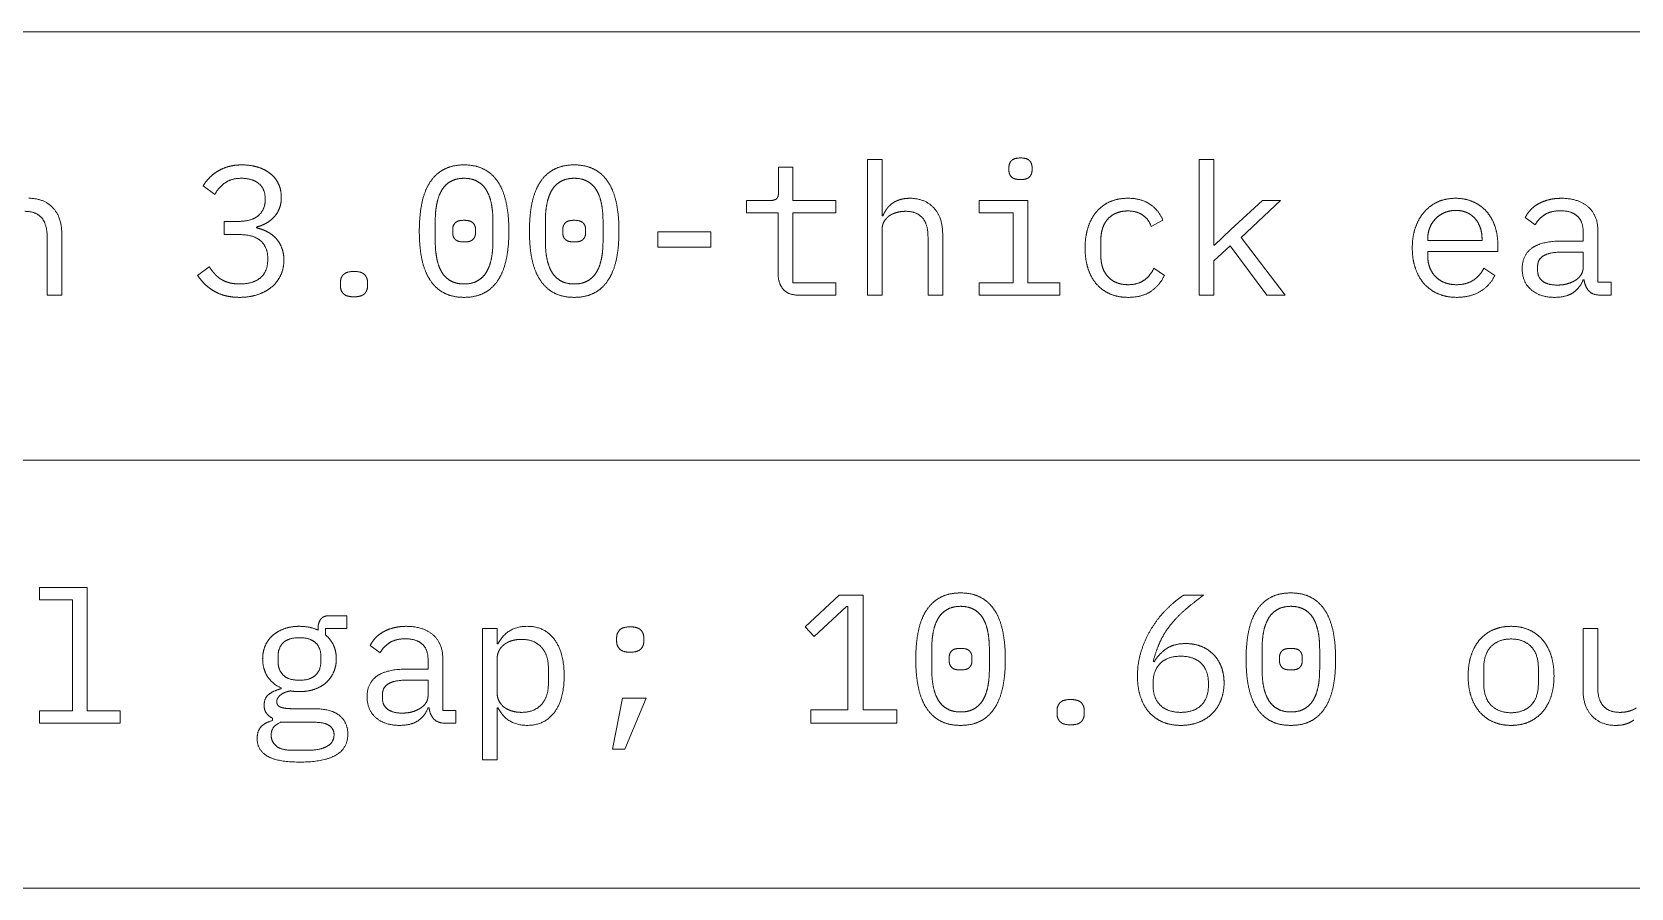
# Model space of a CAD drawing. Header units: millimetres. Extents: x 25 to 584, y 11 to 410.
# Drawn here: x 510.66 to 536.8, y 58.35 to 72.35 of the extents above; entities that cross this region are included whole.
import ezdxf

# ---------------------------------------------------------------- set-up
doc = ezdxf.new("R2010")
doc.units = ezdxf.units.MM
doc.layers.add('dims', color=7, linetype='Continuous', lineweight=5)

msp = doc.modelspace()

# ---------------------------------------------------------------- linework, layer by layer
at = {"layer": 'dims'}
for p, q in [((432.22, 72.35), (566.75, 72.35)), ((522.87, 70.14), (522.87, 69.735)), ((523.101, 70.14), (522.87, 70.14)), ((523.101, 69.594), (523.101, 70.14)), ((524.322, 70.266), (524.322, 68.046)), ((524.562, 70.266), (524.322, 70.266)), ((524.562, 69.342), (524.562, 70.266)), ((526.635, 70.137), (526.635, 70.089)), ((527.013, 70.089), (527.013, 70.137)), ((529.743, 70.266), (529.743, 68.046)), ((529.983, 70.266), (529.743, 70.266)), ((529.983, 68.865), (529.983, 70.266)), ((513.462, 69.834), (513.651, 69.69)), ((514.476, 69.621), (514.476, 69.6)), ((522.345, 69.594), (522.345, 69.39)), ((522.729, 69.594), (522.345, 69.594)), ((523.806, 69.594), (523.101, 69.594)), ((523.806, 69.39), (523.806, 69.594)), ((526.146, 69.594), (526.146, 69.39)), ((526.944, 69.594), (526.146, 69.594)), ((526.944, 68.25), (526.944, 69.594)), ((530.781, 69.594), (530.265, 69.12)), ((530.433, 68.988), (531.075, 69.594)), ((531.075, 69.594), (530.781, 69.594)), ((522.345, 69.39), (522.861, 69.39)), ((522.861, 69.39), (522.861, 68.4)), ((523.101, 69.39), (523.806, 69.39)), ((523.101, 68.25), (523.101, 69.39)), ((524.574, 69.342), (524.562, 69.342)), ((526.146, 69.39), (526.704, 69.39)), ((526.704, 69.39), (526.704, 68.25)), ((535.077, 69.318), (535.239, 69.198)), ((511.152, 68.046), (511.152, 69.039)), ((514.038, 69.252), (513.807, 69.252)), ((513.807, 69.252), (513.807, 69.036)), ((513.807, 69.036), (514.056, 69.036)), ((514.332, 69.147), (514.332, 69.159)), ((517.257, 68.922), (517.257, 69.264)), ((517.542, 69.126), (517.542, 69.06)), ((517.914, 69.06), (517.914, 69.126)), ((518.199, 69.264), (518.199, 68.922)), ((519.057, 68.922), (519.057, 69.264)), ((519.342, 69.126), (519.342, 69.06)), ((519.714, 69.06), (519.714, 69.126)), ((519.999, 69.264), (519.999, 68.922)), ((520.893, 69.084), (520.893, 68.832)), ((521.763, 69.084), (520.893, 69.084)), ((521.763, 68.832), (521.763, 69.084)), ((524.562, 68.046), (524.562, 69.12)), ((525.552, 68.046), (525.552, 69.039)), ((528.96, 69.171), (529.152, 69.273)), ((530.265, 69.12), (529.995, 68.865)), ((536.022, 69.084), (536.022, 68.931)), ((536.262, 68.256), (536.262, 69.108)), ((510.912, 68.997), (510.912, 68.046)), ((520.893, 68.832), (521.763, 68.832)), ((525.312, 68.997), (525.312, 68.046)), ((528.138, 68.688), (528.138, 68.952)), ((529.995, 68.865), (529.983, 68.865)), ((529.983, 68.607), (530.25, 68.85)), ((530.25, 68.85), (530.853, 68.046)), ((531.15, 68.046), (530.433, 68.988)), ((533.481, 68.94), (533.481, 68.961)), ((534.369, 68.94), (533.481, 68.94)), ((533.481, 68.76), (534.627, 68.76)), ((533.481, 68.688), (533.481, 68.76)), ((534.369, 68.973), (534.369, 68.94)), ((534.627, 68.76), (534.627, 68.874)), ((536.022, 68.931), (535.692, 68.931)), ((513.561, 68.511), (513.372, 68.367)), ((514.518, 68.646), (514.518, 68.622)), ((529.983, 68.046), (529.983, 68.607)), ((535.278, 68.454), (535.278, 68.517)), ((535.692, 68.751), (536.022, 68.751)), ((536.022, 68.751), (536.022, 68.496)), ((515.706, 68.253), (515.706, 68.199)), ((516.15, 68.199), (516.15, 68.253)), ((523.806, 68.25), (523.101, 68.25)), ((523.806, 68.046), (523.806, 68.25)), ((526.146, 68.25), (526.146, 68.046)), ((526.704, 68.25), (526.146, 68.25)), ((527.466, 68.25), (526.944, 68.25)), ((527.466, 68.046), (527.466, 68.25)), ((529.176, 68.37), (529.005, 68.487)), ((534.576, 68.367), (534.399, 68.487)), ((536.022, 68.298), (536.037, 68.298)), ((536.478, 68.256), (536.262, 68.256)), ((536.478, 68.046), (536.478, 68.256)), ((510.912, 68.046), (511.152, 68.046)), ((523.203, 68.046), (523.806, 68.046)), ((524.322, 68.046), (524.562, 68.046)), ((525.312, 68.046), (525.552, 68.046)), ((526.146, 68.046), (527.466, 68.046)), ((529.743, 68.046), (529.983, 68.046)), ((530.853, 68.046), (531.15, 68.046)), ((536.313, 68.046), (536.478, 68.046)), ((432.22, 65.35), (566.75, 65.35)), ((510.784, 63.266), (510.784, 63.062)), ((511.564, 63.266), (510.784, 63.266)), ((511.564, 61.25), (511.564, 63.266)), ((510.784, 63.062), (511.324, 63.062)), ((511.324, 63.062), (511.324, 61.25)), ((523.859, 63.14), (523.304, 62.621)), ((524.251, 63.14), (523.859, 63.14)), ((524.251, 61.265), (524.251, 63.14)), ((529.819, 63.14), (529.495, 63.14)), ((515.812, 62.804), (515.527, 62.804)), ((515.812, 62.594), (515.812, 62.804)), ((523.45, 62.462), (523.979, 62.954)), ((523.979, 62.954), (523.999, 62.954)), ((523.999, 62.954), (523.999, 61.265)), ((515.341, 62.594), (515.341, 62.567)), ((515.464, 62.594), (515.812, 62.594)), ((515.464, 62.489), (515.464, 62.594)), ((518.029, 62.594), (518.029, 60.446)), ((518.269, 62.594), (518.029, 62.594)), ((518.269, 62.342), (518.269, 62.594)), ((523.304, 62.621), (523.45, 62.462)), ((536.02, 62.594), (536.02, 61.601)), ((536.26, 62.594), (536.02, 62.594)), ((536.26, 61.643), (536.26, 62.594)), ((516.194, 62.318), (516.355, 62.198)), ((518.281, 62.342), (518.269, 62.342)), ((520.222, 62.441), (520.222, 62.387)), ((520.666, 62.387), (520.666, 62.441)), ((525.374, 61.922), (525.374, 62.264)), ((526.315, 62.264), (526.315, 61.922)), ((530.774, 61.922), (530.774, 62.264)), ((531.715, 62.264), (531.715, 61.922)), ((514.687, 62.054), (514.687, 62.141)), ((515.386, 62.141), (515.386, 62.054)), ((517.139, 62.084), (517.139, 61.931)), ((517.379, 61.256), (517.379, 62.108)), ((518.269, 61.541), (518.269, 62.099)), ((525.659, 62.126), (525.659, 62.06)), ((526.03, 62.06), (526.03, 62.126)), ((529.009, 62.048), (528.994, 62.054)), ((531.059, 62.126), (531.059, 62.06)), ((531.43, 62.06), (531.43, 62.126)), ((517.139, 61.931), (516.809, 61.931)), ((516.809, 61.751), (517.139, 61.751)), ((517.139, 61.751), (517.139, 61.496)), ((519.106, 61.952), (519.106, 61.688)), ((528.991, 61.67), (528.991, 61.694)), ((529.897, 61.694), (529.897, 61.67)), ((534.397, 61.709), (534.397, 61.931)), ((535.291, 61.931), (535.291, 61.709)), ((514.739, 61.622), (514.739, 61.61)), ((516.394, 61.454), (516.394, 61.517)), ((520.315, 61.454), (520.156, 60.623)), ((520.702, 61.454), (520.315, 61.454)), ((520.357, 60.623), (520.702, 61.454)), ((510.784, 61.25), (510.784, 61.046)), ((511.324, 61.25), (510.784, 61.25)), ((512.104, 61.25), (511.564, 61.25)), ((512.104, 61.046), (512.104, 61.25)), ((515.257, 61.283), (514.915, 61.283)), ((517.139, 61.298), (517.154, 61.298)), ((517.594, 61.256), (517.379, 61.256)), ((517.594, 61.046), (517.594, 61.256)), ((518.269, 61.298), (518.281, 61.298)), ((518.269, 60.446), (518.269, 61.298)), ((523.399, 61.265), (523.399, 61.046)), ((523.999, 61.265), (523.399, 61.265)), ((524.804, 61.265), (524.251, 61.265)), ((524.804, 61.046), (524.804, 61.265)), ((527.422, 61.253), (527.422, 61.199)), ((527.866, 61.199), (527.866, 61.253)), ((510.784, 61.046), (512.104, 61.046)), ((514.597, 61.127), (514.597, 61.091)), ((514.729, 61.061), (515.266, 61.061)), ((517.429, 61.046), (517.594, 61.046)), ((523.399, 61.046), (524.804, 61.046)), ((515.159, 60.602), (514.924, 60.602)), ((518.029, 60.446), (518.269, 60.446)), ((520.156, 60.623), (520.357, 60.623)), ((432.22, 58.35), (566.75, 58.35))]:
    msp.add_line(p, q, dxfattribs=at)
for points in [[(513.558, 69.958), (513.615, 70.02), (513.691, 70.068)], [(513.691, 70.068), (513.768, 70.116), (513.868, 70.146)], [(513.868, 70.146), (513.969, 70.176), (514.098, 70.176)], [(514.098, 70.176), (514.233, 70.176), (514.35, 70.141)], [(514.35, 70.141), (514.467, 70.107), (514.554, 70.039)], [(517.17, 69.891), (517.26, 70.029), (517.398, 70.102)], [(517.398, 70.102), (517.536, 70.176), (517.728, 70.176)], [(517.728, 70.176), (517.92, 70.176), (518.058, 70.102)], [(518.058, 70.102), (518.196, 70.029), (518.286, 69.891)], [(518.97, 69.891), (519.06, 70.029), (519.198, 70.102)], [(519.198, 70.102), (519.336, 70.176), (519.528, 70.176)], [(519.528, 70.176), (519.72, 70.176), (519.858, 70.102)], [(519.858, 70.102), (519.996, 70.029), (520.086, 69.891)], [(526.635, 70.137), (526.635, 70.203), (526.677, 70.246)], [(526.677, 69.979), (526.635, 70.023), (526.635, 70.089)], [(526.677, 70.246), (526.719, 70.29), (526.824, 70.29)], [(526.824, 70.29), (526.929, 70.29), (526.971, 70.246)], [(526.971, 70.246), (527.013, 70.203), (527.013, 70.137)], [(527.013, 70.089), (527.013, 70.023), (526.971, 69.979)], [(513.462, 69.834), (513.501, 69.897), (513.558, 69.958)], [(513.82, 69.883), (513.717, 69.81), (513.651, 69.69)], [(514.092, 69.957), (513.924, 69.957), (513.82, 69.883)], [(514.369, 69.873), (514.263, 69.957), (514.092, 69.957)], [(514.476, 69.621), (514.476, 69.789), (514.369, 69.873)], [(514.554, 70.039), (514.641, 69.972), (514.69, 69.873)], [(514.69, 69.873), (514.74, 69.774), (514.74, 69.648)], [(517.038, 69.55), (517.08, 69.753), (517.17, 69.891)], [(517.512, 69.907), (517.422, 69.858), (517.366, 69.768)], [(517.728, 69.957), (517.602, 69.957), (517.512, 69.907)], [(517.944, 69.907), (517.854, 69.957), (517.728, 69.957)], [(518.089, 69.768), (518.034, 69.858), (517.944, 69.907)], [(518.286, 69.891), (518.376, 69.753), (518.418, 69.55)], [(518.838, 69.55), (518.88, 69.753), (518.97, 69.891)], [(519.312, 69.907), (519.222, 69.858), (519.166, 69.768)], [(519.528, 69.957), (519.402, 69.957), (519.312, 69.907)], [(519.744, 69.907), (519.654, 69.957), (519.528, 69.957)], [(519.889, 69.768), (519.834, 69.858), (519.744, 69.907)], [(520.086, 69.891), (520.176, 69.753), (520.218, 69.55)], [(526.824, 69.936), (526.719, 69.936), (526.677, 69.979)], [(526.971, 69.979), (526.929, 69.936), (526.824, 69.936)], [(510.615, 69.63), (510.858, 69.63), (511.005, 69.475)], [(514.366, 69.349), (514.476, 69.447), (514.476, 69.6)], [(514.74, 69.648), (514.74, 69.546), (514.709, 69.465)], [(516.996, 69.093), (516.996, 69.348), (517.038, 69.55)], [(517.284, 69.549), (517.257, 69.42), (517.257, 69.264)], [(517.366, 69.768), (517.311, 69.678), (517.284, 69.549)], [(518.172, 69.549), (518.145, 69.678), (518.089, 69.768)], [(518.199, 69.264), (518.199, 69.42), (518.172, 69.549)], [(518.418, 69.55), (518.46, 69.348), (518.46, 69.093)], [(518.796, 69.093), (518.796, 69.348), (518.838, 69.55)], [(519.084, 69.549), (519.057, 69.42), (519.057, 69.264)], [(519.166, 69.768), (519.111, 69.678), (519.084, 69.549)], [(519.972, 69.549), (519.945, 69.678), (519.889, 69.768)], [(519.999, 69.264), (519.999, 69.42), (519.972, 69.549)], [(520.218, 69.55), (520.26, 69.348), (520.26, 69.093)], [(522.729, 69.594), (522.807, 69.594), (522.839, 69.625)], [(522.839, 69.625), (522.87, 69.657), (522.87, 69.735)], [(524.634, 69.451), (524.67, 69.504), (524.722, 69.543)], [(524.722, 69.543), (524.775, 69.582), (524.847, 69.606)], [(524.847, 69.606), (524.919, 69.63), (525.015, 69.63)], [(525.015, 69.63), (525.258, 69.63), (525.405, 69.475)], [(528.066, 69.409), (528.156, 69.516), (528.285, 69.573)], [(528.285, 69.573), (528.414, 69.63), (528.579, 69.63)], [(528.579, 69.63), (528.804, 69.63), (528.945, 69.531)], [(533.427, 69.409), (533.52, 69.516), (533.65, 69.573)], [(533.65, 69.573), (533.781, 69.63), (533.94, 69.63)], [(533.94, 69.63), (534.096, 69.63), (534.223, 69.573)], [(534.223, 69.573), (534.351, 69.516), (534.441, 69.415)], [(535.284, 69.535), (535.359, 69.579), (535.455, 69.604)], [(535.455, 69.604), (535.551, 69.63), (535.668, 69.63)], [(535.668, 69.63), (535.941, 69.63), (536.101, 69.492)], [(510.819, 69.313), (510.726, 69.417), (510.546, 69.417)], [(510.912, 68.997), (510.912, 69.21), (510.819, 69.313)], [(511.005, 69.475), (511.152, 69.321), (511.152, 69.039)], [(514.038, 69.252), (514.257, 69.252), (514.366, 69.349)], [(514.621, 69.324), (514.566, 69.264), (514.491, 69.222)], [(514.709, 69.465), (514.677, 69.384), (514.621, 69.324)], [(524.574, 69.342), (524.598, 69.399), (524.634, 69.451)], [(524.682, 69.345), (524.628, 69.309), (524.595, 69.252)], [(524.805, 69.399), (524.736, 69.381), (524.682, 69.345)], [(524.946, 69.417), (524.874, 69.417), (524.805, 69.399)], [(525.219, 69.313), (525.126, 69.417), (524.946, 69.417)], [(525.312, 68.997), (525.312, 69.21), (525.219, 69.313)], [(525.405, 69.475), (525.552, 69.321), (525.552, 69.039)], [(527.928, 69.153), (527.976, 69.303), (528.066, 69.409)], [(528.252, 69.291), (528.195, 69.228), (528.166, 69.141)], [(528.391, 69.388), (528.309, 69.354), (528.252, 69.291)], [(528.579, 69.423), (528.474, 69.423), (528.391, 69.388)], [(528.82, 69.357), (528.723, 69.423), (528.579, 69.423)], [(528.96, 69.171), (528.918, 69.291), (528.82, 69.357)], [(528.945, 69.531), (529.086, 69.432), (529.152, 69.273)], [(533.281, 69.153), (533.334, 69.303), (533.427, 69.409)], [(533.611, 69.297), (533.55, 69.234), (533.515, 69.148)], [(533.757, 69.396), (533.673, 69.36), (533.611, 69.297)], [(533.94, 69.432), (533.841, 69.432), (533.757, 69.396)], [(534.115, 69.399), (534.036, 69.432), (533.94, 69.432)], [(534.25, 69.304), (534.195, 69.366), (534.115, 69.399)], [(534.337, 69.159), (534.306, 69.243), (534.25, 69.304)], [(534.441, 69.415), (534.531, 69.315), (534.579, 69.177)], [(535.077, 69.318), (535.107, 69.378), (535.158, 69.435)], [(535.158, 69.435), (535.209, 69.492), (535.284, 69.535)], [(535.398, 69.364), (535.299, 69.303), (535.239, 69.198)], [(535.653, 69.426), (535.497, 69.426), (535.398, 69.364)], [(535.926, 69.34), (535.83, 69.426), (535.653, 69.426)], [(536.022, 69.084), (536.022, 69.255), (535.926, 69.34)], [(536.101, 69.492), (536.262, 69.354), (536.262, 69.108)], [(514.402, 68.934), (514.287, 69.036), (514.056, 69.036)], [(514.491, 69.222), (514.416, 69.18), (514.332, 69.159)], [(514.332, 69.147), (514.419, 69.129), (514.5, 69.088)], [(514.5, 69.088), (514.581, 69.048), (514.644, 68.983)], [(517.038, 68.634), (516.996, 68.835), (516.996, 69.093)], [(517.542, 69.126), (517.542, 69.186), (517.582, 69.228)], [(517.582, 68.958), (517.542, 69), (517.542, 69.06)], [(517.582, 69.228), (517.623, 69.27), (517.728, 69.27)], [(517.728, 69.27), (517.833, 69.27), (517.873, 69.228)], [(517.873, 69.228), (517.914, 69.186), (517.914, 69.126)], [(517.914, 69.06), (517.914, 69), (517.873, 68.958)], [(518.46, 69.093), (518.46, 68.835), (518.418, 68.634)], [(518.838, 68.634), (518.796, 68.835), (518.796, 69.093)], [(519.342, 69.126), (519.342, 69.186), (519.382, 69.228)], [(519.382, 68.958), (519.342, 69), (519.342, 69.06)], [(519.382, 69.228), (519.423, 69.27), (519.528, 69.27)], [(519.528, 69.27), (519.633, 69.27), (519.673, 69.228)], [(519.673, 69.228), (519.714, 69.186), (519.714, 69.126)], [(519.714, 69.06), (519.714, 69), (519.673, 68.958)], [(520.26, 69.093), (520.26, 68.835), (520.218, 68.634)], [(524.595, 69.252), (524.562, 69.195), (524.562, 69.12)], [(527.88, 68.82), (527.88, 69.003), (527.928, 69.153)], [(528.166, 69.141), (528.138, 69.054), (528.138, 68.952)], [(533.229, 68.817), (533.229, 69.003), (533.281, 69.153)], [(533.515, 69.148), (533.481, 69.063), (533.481, 68.961)], [(534.369, 68.973), (534.369, 69.075), (534.337, 69.159)], [(534.579, 69.177), (534.627, 69.039), (534.627, 68.874)], [(514.518, 68.646), (514.518, 68.832), (514.402, 68.934)], [(514.644, 68.983), (514.707, 68.919), (514.745, 68.827)], [(514.745, 68.827), (514.782, 68.736), (514.782, 68.619)], [(517.257, 68.922), (517.257, 68.763), (517.284, 68.635)], [(517.728, 68.916), (517.623, 68.916), (517.582, 68.958)], [(517.873, 68.958), (517.833, 68.916), (517.728, 68.916)], [(518.172, 68.635), (518.199, 68.763), (518.199, 68.922)], [(519.057, 68.922), (519.057, 68.763), (519.084, 68.635)], [(519.528, 68.916), (519.423, 68.916), (519.382, 68.958)], [(519.673, 68.958), (519.633, 68.916), (519.528, 68.916)], [(519.972, 68.635), (519.999, 68.763), (519.999, 68.922)], [(527.926, 68.487), (527.88, 68.637), (527.88, 68.82)], [(533.28, 68.485), (533.229, 68.634), (533.229, 68.817)], [(535.026, 68.481), (535.026, 68.697), (535.183, 68.814)], [(535.183, 68.814), (535.341, 68.931), (535.692, 68.931)], [(513.561, 68.511), (513.603, 68.448), (513.648, 68.397)], [(514.399, 68.331), (514.518, 68.433), (514.518, 68.622)], [(514.782, 68.619), (514.782, 68.484), (514.729, 68.371)], [(517.17, 68.295), (517.08, 68.433), (517.038, 68.634)], [(517.284, 68.635), (517.311, 68.508), (517.366, 68.418)], [(518.089, 68.418), (518.145, 68.508), (518.172, 68.635)], [(518.418, 68.634), (518.376, 68.433), (518.286, 68.295)], [(518.97, 68.295), (518.88, 68.433), (518.838, 68.634)], [(519.084, 68.635), (519.111, 68.508), (519.166, 68.418)], [(519.889, 68.418), (519.945, 68.508), (519.972, 68.635)], [(520.218, 68.634), (520.176, 68.433), (520.086, 68.295)], [(528.138, 68.688), (528.138, 68.586), (528.166, 68.499)], [(528.166, 68.499), (528.195, 68.412), (528.252, 68.349)], [(533.481, 68.688), (533.481, 68.586), (533.514, 68.499)], [(533.514, 68.499), (533.547, 68.412), (533.609, 68.349)], [(535.377, 68.691), (535.278, 68.631), (535.278, 68.517)], [(535.692, 68.751), (535.476, 68.751), (535.377, 68.691)], [(535.99, 68.383), (536.022, 68.436), (536.022, 68.496)], [(513.481, 68.235), (513.42, 68.298), (513.372, 68.367)], [(513.625, 68.121), (513.543, 68.172), (513.481, 68.235)], [(513.648, 68.397), (513.693, 68.346), (513.751, 68.308)], [(513.751, 68.308), (513.81, 68.271), (513.885, 68.25)], [(513.885, 68.25), (513.96, 68.229), (514.059, 68.229)], [(514.059, 68.229), (514.281, 68.229), (514.399, 68.331)], [(514.729, 68.371), (514.677, 68.259), (514.582, 68.179)], [(515.706, 68.253), (515.706, 68.331), (515.755, 68.382)], [(515.755, 68.382), (515.805, 68.433), (515.928, 68.433)], [(515.928, 68.433), (516.051, 68.433), (516.1, 68.382)], [(516.1, 68.382), (516.15, 68.331), (516.15, 68.253)], [(517.398, 68.083), (517.26, 68.157), (517.17, 68.295)], [(517.366, 68.418), (517.422, 68.328), (517.512, 68.278)], [(517.512, 68.278), (517.602, 68.229), (517.728, 68.229)], [(517.728, 68.229), (517.854, 68.229), (517.944, 68.278)], [(517.944, 68.278), (518.034, 68.328), (518.089, 68.418)], [(518.286, 68.295), (518.196, 68.157), (518.058, 68.083)], [(519.198, 68.083), (519.06, 68.157), (518.97, 68.295)], [(519.166, 68.418), (519.222, 68.328), (519.312, 68.278)], [(519.312, 68.278), (519.402, 68.229), (519.528, 68.229)], [(519.528, 68.229), (519.654, 68.229), (519.744, 68.278)], [(519.744, 68.278), (519.834, 68.328), (519.889, 68.418)], [(520.086, 68.295), (519.996, 68.157), (519.858, 68.083)], [(522.943, 68.145), (522.861, 68.244), (522.861, 68.4)], [(528.063, 68.232), (527.973, 68.337), (527.926, 68.487)], [(528.283, 68.068), (528.153, 68.127), (528.063, 68.232)], [(528.252, 68.349), (528.309, 68.286), (528.393, 68.251)], [(528.393, 68.251), (528.477, 68.217), (528.585, 68.217)], [(528.585, 68.217), (528.741, 68.217), (528.843, 68.289)], [(528.843, 68.289), (528.945, 68.361), (529.005, 68.487)], [(529.176, 68.37), (529.107, 68.214), (528.961, 68.112)], [(533.425, 68.23), (533.331, 68.337), (533.28, 68.485)], [(533.654, 68.067), (533.52, 68.124), (533.425, 68.23)], [(533.609, 68.349), (533.67, 68.286), (533.759, 68.251)], [(533.759, 68.251), (533.847, 68.217), (533.955, 68.217)], [(533.955, 68.217), (534.111, 68.217), (534.225, 68.289)], [(534.225, 68.289), (534.339, 68.361), (534.399, 68.487)], [(534.576, 68.367), (534.507, 68.211), (534.346, 68.11)], [(535.17, 68.136), (535.026, 68.262), (535.026, 68.481)], [(535.278, 68.454), (535.278, 68.334), (535.363, 68.272)], [(535.363, 68.272), (535.449, 68.211), (535.599, 68.211)], [(535.599, 68.211), (535.692, 68.211), (535.769, 68.233)], [(535.769, 68.233), (535.845, 68.256), (535.902, 68.293)], [(536.022, 68.298), (535.971, 68.163), (535.858, 68.086)], [(535.902, 68.293), (535.959, 68.331), (535.99, 68.383)], [(536.112, 68.118), (536.052, 68.19), (536.037, 68.298)], [(513.814, 68.04), (513.708, 68.07), (513.625, 68.121)], [(514.059, 68.01), (513.921, 68.01), (513.814, 68.04)], [(514.354, 68.055), (514.221, 68.01), (514.059, 68.01)], [(514.582, 68.179), (514.488, 68.1), (514.354, 68.055)], [(515.755, 68.07), (515.706, 68.121), (515.706, 68.199)], [(515.928, 68.019), (515.805, 68.019), (515.755, 68.07)], [(516.1, 68.07), (516.051, 68.019), (515.928, 68.019)], [(516.15, 68.199), (516.15, 68.121), (516.1, 68.07)], [(517.728, 68.01), (517.536, 68.01), (517.398, 68.083)], [(518.058, 68.083), (517.92, 68.01), (517.728, 68.01)], [(519.528, 68.01), (519.336, 68.01), (519.198, 68.083)], [(519.858, 68.083), (519.72, 68.01), (519.528, 68.01)], [(523.203, 68.046), (523.026, 68.046), (522.943, 68.145)], [(528.582, 68.01), (528.414, 68.01), (528.283, 68.068)], [(528.961, 68.112), (528.816, 68.01), (528.582, 68.01)], [(533.955, 68.01), (533.787, 68.01), (533.654, 68.067)], [(534.346, 68.11), (534.186, 68.01), (533.955, 68.01)], [(535.557, 68.01), (535.314, 68.01), (535.17, 68.136)], [(535.858, 68.086), (535.746, 68.01), (535.557, 68.01)], [(536.313, 68.046), (536.172, 68.046), (536.112, 68.118)], [(525.286, 62.891), (525.376, 63.029), (525.514, 63.102)], [(525.514, 63.102), (525.652, 63.176), (525.844, 63.176)], [(525.844, 63.176), (526.036, 63.176), (526.174, 63.102)], [(526.174, 63.102), (526.312, 63.029), (526.402, 62.891)], [(529.231, 62.928), (529.366, 63.059), (529.495, 63.14)], [(529.819, 63.14), (529.649, 63.017), (529.515, 62.9)], [(530.686, 62.891), (530.776, 63.029), (530.914, 63.102)], [(530.914, 63.102), (531.052, 63.176), (531.244, 63.176)], [(531.244, 63.176), (531.436, 63.176), (531.574, 63.102)], [(531.574, 63.102), (531.712, 63.029), (531.802, 62.891)], [(515.341, 62.594), (515.341, 62.684), (515.383, 62.744)], [(515.383, 62.744), (515.425, 62.804), (515.527, 62.804)], [(525.154, 62.55), (525.196, 62.753), (525.286, 62.891)], [(525.483, 62.768), (525.427, 62.678), (525.4, 62.549)], [(525.629, 62.907), (525.539, 62.858), (525.483, 62.768)], [(525.844, 62.957), (525.719, 62.957), (525.629, 62.907)], [(526.06, 62.907), (525.97, 62.957), (525.844, 62.957)], [(526.206, 62.768), (526.15, 62.858), (526.06, 62.907)], [(526.288, 62.549), (526.261, 62.678), (526.206, 62.768)], [(526.402, 62.891), (526.492, 62.753), (526.534, 62.55)], [(528.987, 62.628), (529.096, 62.798), (529.231, 62.928)], [(529.515, 62.9), (529.381, 62.783), (529.279, 62.655)], [(530.554, 62.55), (530.596, 62.753), (530.686, 62.891)], [(530.883, 62.768), (530.827, 62.678), (530.8, 62.549)], [(531.029, 62.907), (530.939, 62.858), (530.883, 62.768)], [(531.244, 62.957), (531.119, 62.957), (531.029, 62.907)], [(531.46, 62.907), (531.37, 62.957), (531.244, 62.957)], [(531.606, 62.768), (531.55, 62.858), (531.46, 62.907)], [(531.688, 62.549), (531.661, 62.678), (531.606, 62.768)], [(531.802, 62.891), (531.892, 62.753), (531.934, 62.55)], [(514.477, 62.312), (514.519, 62.411), (514.599, 62.481)], [(514.599, 62.481), (514.679, 62.552), (514.789, 62.591)], [(514.789, 62.591), (514.9, 62.63), (515.035, 62.63)], [(515.035, 62.63), (515.209, 62.63), (515.341, 62.567)], [(515.464, 62.489), (515.549, 62.417), (515.594, 62.318)], [(516.274, 62.435), (516.325, 62.492), (516.4, 62.535)], [(516.4, 62.535), (516.475, 62.579), (516.571, 62.604)], [(516.571, 62.604), (516.667, 62.63), (516.784, 62.63)], [(516.784, 62.63), (517.057, 62.63), (517.218, 62.492)], [(517.218, 62.492), (517.379, 62.354), (517.379, 62.108)], [(518.281, 62.342), (518.431, 62.63), (518.759, 62.63)], [(518.759, 62.63), (519.044, 62.63), (519.204, 62.417)], [(520.222, 62.441), (520.222, 62.519), (520.272, 62.57)], [(520.272, 62.57), (520.321, 62.621), (520.444, 62.621)], [(520.444, 62.621), (520.567, 62.621), (520.617, 62.57)], [(520.617, 62.57), (520.666, 62.519), (520.666, 62.441)], [(525.112, 62.093), (525.112, 62.348), (525.154, 62.55)], [(525.4, 62.549), (525.374, 62.42), (525.374, 62.264)], [(526.315, 62.264), (526.315, 62.42), (526.288, 62.549)], [(526.534, 62.55), (526.576, 62.348), (526.576, 62.093)], [(528.807, 62.253), (528.877, 62.459), (528.987, 62.628)], [(529.279, 62.655), (529.177, 62.528), (529.108, 62.382)], [(530.512, 62.093), (530.512, 62.348), (530.554, 62.55)], [(530.8, 62.549), (530.774, 62.42), (530.774, 62.264)], [(531.715, 62.264), (531.715, 62.42), (531.688, 62.549)], [(531.934, 62.55), (531.976, 62.348), (531.976, 62.093)], [(534.33, 62.409), (534.421, 62.516), (534.552, 62.573)], [(534.552, 62.573), (534.682, 62.63), (534.844, 62.63)], [(534.844, 62.63), (535.006, 62.63), (535.137, 62.573)], [(535.137, 62.573), (535.267, 62.516), (535.359, 62.409)], [(514.435, 62.096), (514.435, 62.213), (514.477, 62.312)], [(514.771, 62.361), (514.687, 62.279), (514.687, 62.141)], [(515.035, 62.444), (514.855, 62.444), (514.771, 62.361)], [(515.301, 62.361), (515.215, 62.444), (515.035, 62.444)], [(515.386, 62.141), (515.386, 62.279), (515.301, 62.361)], [(515.594, 62.318), (515.639, 62.219), (515.639, 62.096)], [(516.194, 62.318), (516.224, 62.378), (516.274, 62.435)], [(516.514, 62.364), (516.415, 62.303), (516.355, 62.198)], [(516.769, 62.426), (516.614, 62.426), (516.514, 62.364)], [(517.042, 62.34), (516.946, 62.426), (516.769, 62.426)], [(517.139, 62.084), (517.139, 62.255), (517.042, 62.34)], [(518.301, 62.235), (518.269, 62.177), (518.269, 62.099)], [(518.386, 62.334), (518.332, 62.294), (518.301, 62.235)], [(518.512, 62.396), (518.44, 62.375), (518.386, 62.334)], [(518.665, 62.417), (518.584, 62.417), (518.512, 62.396)], [(518.991, 62.289), (518.875, 62.417), (518.665, 62.417)], [(519.106, 61.952), (519.106, 62.162), (518.991, 62.289)], [(519.204, 62.417), (519.364, 62.204), (519.364, 61.82)], [(520.272, 62.258), (520.222, 62.309), (520.222, 62.387)], [(520.444, 62.207), (520.321, 62.207), (520.272, 62.258)], [(520.617, 62.258), (520.567, 62.207), (520.444, 62.207)], [(520.666, 62.387), (520.666, 62.309), (520.617, 62.258)], [(525.659, 62.126), (525.659, 62.186), (525.699, 62.228)], [(525.699, 62.228), (525.739, 62.27), (525.844, 62.27)], [(525.844, 62.27), (525.949, 62.27), (525.99, 62.228)], [(525.99, 62.228), (526.03, 62.186), (526.03, 62.126)], [(528.736, 61.814), (528.736, 62.048), (528.807, 62.253)], [(529.108, 62.382), (529.039, 62.237), (528.994, 62.054)], [(529.009, 62.048), (529.084, 62.177), (529.207, 62.262)], [(529.207, 62.262), (529.33, 62.348), (529.525, 62.348)], [(529.525, 62.348), (529.664, 62.348), (529.777, 62.303)], [(529.777, 62.303), (529.891, 62.258), (529.975, 62.174)], [(531.059, 62.126), (531.059, 62.186), (531.099, 62.228)], [(531.099, 62.228), (531.139, 62.27), (531.244, 62.27)], [(531.244, 62.27), (531.349, 62.27), (531.39, 62.228)], [(531.39, 62.228), (531.43, 62.186), (531.43, 62.126)], [(534.19, 62.153), (534.239, 62.303), (534.33, 62.409)], [(534.52, 62.303), (534.397, 62.183), (534.397, 61.931)], [(534.844, 62.423), (534.644, 62.423), (534.52, 62.303)], [(535.168, 62.303), (535.045, 62.423), (534.844, 62.423)], [(535.291, 61.931), (535.291, 62.183), (535.168, 62.303)], [(535.359, 62.409), (535.45, 62.303), (535.498, 62.153)], [(514.515, 61.808), (514.435, 61.931), (514.435, 62.096)], [(514.687, 62.054), (514.687, 61.916), (514.771, 61.832)], [(515.301, 61.832), (515.386, 61.916), (515.386, 62.054)], [(515.639, 62.096), (515.639, 61.979), (515.595, 61.88)], [(525.154, 61.634), (525.112, 61.835), (525.112, 62.093)], [(525.699, 61.958), (525.659, 62), (525.659, 62.06)], [(525.844, 61.916), (525.739, 61.916), (525.699, 61.958)], [(525.99, 61.958), (525.949, 61.916), (525.844, 61.916)], [(526.03, 62.06), (526.03, 62), (525.99, 61.958)], [(526.576, 62.093), (526.576, 61.835), (526.534, 61.634)], [(529.11, 62.024), (528.991, 61.907), (528.991, 61.694)], [(529.444, 62.141), (529.229, 62.141), (529.11, 62.024)], [(529.779, 62.024), (529.66, 62.141), (529.444, 62.141)], [(529.897, 61.694), (529.897, 61.907), (529.779, 62.024)], [(529.975, 62.174), (530.059, 62.09), (530.106, 61.97)], [(530.106, 61.97), (530.152, 61.85), (530.152, 61.703)], [(530.554, 61.634), (530.512, 61.835), (530.512, 62.093)], [(531.099, 61.958), (531.059, 62), (531.059, 62.06)], [(531.244, 61.916), (531.139, 61.916), (531.099, 61.958)], [(531.39, 61.958), (531.349, 61.916), (531.244, 61.916)], [(531.43, 62.06), (531.43, 62), (531.39, 61.958)], [(531.976, 62.093), (531.976, 61.835), (531.934, 61.634)], [(534.142, 61.82), (534.142, 62.003), (534.19, 62.153)], [(535.498, 62.153), (535.546, 62.003), (535.546, 61.82)], [(514.739, 61.622), (514.594, 61.685), (514.515, 61.808)], [(514.771, 61.832), (514.855, 61.748), (515.035, 61.748)], [(515.035, 61.748), (515.215, 61.748), (515.301, 61.832)], [(515.473, 61.71), (515.395, 61.64), (515.283, 61.601)], [(515.595, 61.88), (515.551, 61.781), (515.473, 61.71)], [(516.142, 61.481), (516.142, 61.697), (516.3, 61.814)], [(516.3, 61.814), (516.457, 61.931), (516.809, 61.931)], [(516.809, 61.751), (516.592, 61.751), (516.493, 61.691)], [(519.364, 61.82), (519.364, 61.436), (519.204, 61.223)], [(525.374, 61.922), (525.374, 61.763), (525.4, 61.635)], [(526.288, 61.635), (526.315, 61.763), (526.315, 61.922)], [(528.786, 61.478), (528.736, 61.628), (528.736, 61.814)], [(530.152, 61.703), (530.152, 61.55), (530.101, 61.422)], [(530.774, 61.922), (530.774, 61.763), (530.8, 61.635)], [(531.688, 61.635), (531.715, 61.763), (531.715, 61.922)], [(534.19, 61.485), (534.142, 61.634), (534.142, 61.82)], [(534.397, 61.709), (534.397, 61.457), (534.52, 61.337)], [(535.168, 61.337), (535.291, 61.457), (535.291, 61.709)], [(535.546, 61.82), (535.546, 61.634), (535.498, 61.485)], [(514.459, 61.34), (514.459, 61.46), (514.539, 61.52)], [(514.539, 61.52), (514.619, 61.58), (514.739, 61.61)], [(514.687, 61.466), (514.666, 61.436), (514.666, 61.397)], [(514.741, 61.518), (514.709, 61.496), (514.687, 61.466)], [(514.813, 61.554), (514.774, 61.541), (514.741, 61.518)], [(514.889, 61.574), (514.852, 61.568), (514.813, 61.554)], [(514.96, 61.565), (514.924, 61.568), (514.889, 61.574)], [(515.035, 61.562), (514.996, 61.562), (514.96, 61.565)], [(515.283, 61.601), (515.17, 61.562), (515.035, 61.562)], [(516.286, 61.136), (516.142, 61.262), (516.142, 61.481)], [(516.493, 61.691), (516.394, 61.631), (516.394, 61.517)], [(516.394, 61.454), (516.394, 61.334), (516.48, 61.272)], [(517.107, 61.383), (517.139, 61.436), (517.139, 61.496)], [(518.269, 61.541), (518.269, 61.463), (518.301, 61.404)], [(518.991, 61.35), (519.106, 61.478), (519.106, 61.688)], [(525.286, 61.295), (525.196, 61.433), (525.154, 61.634)], [(525.4, 61.635), (525.427, 61.508), (525.483, 61.418)], [(526.206, 61.418), (526.261, 61.508), (526.288, 61.635)], [(526.534, 61.634), (526.492, 61.433), (526.402, 61.295)], [(527.472, 61.382), (527.521, 61.433), (527.644, 61.433)], [(527.644, 61.433), (527.767, 61.433), (527.817, 61.382)], [(528.927, 61.224), (528.835, 61.328), (528.786, 61.478)], [(528.991, 61.67), (528.991, 61.457), (529.11, 61.34)], [(529.779, 61.34), (529.897, 61.457), (529.897, 61.67)], [(530.686, 61.295), (530.596, 61.433), (530.554, 61.634)], [(530.8, 61.635), (530.827, 61.508), (530.883, 61.418)], [(531.606, 61.418), (531.661, 61.508), (531.688, 61.635)], [(531.934, 61.634), (531.892, 61.433), (531.802, 61.295)], [(534.33, 61.23), (534.239, 61.337), (534.19, 61.485)], [(535.498, 61.485), (535.45, 61.337), (535.359, 61.23)], [(536.167, 61.164), (536.02, 61.319), (536.02, 61.601)], [(536.26, 61.643), (536.26, 61.43), (536.353, 61.326)], [(514.495, 61.211), (514.459, 61.262), (514.459, 61.34)], [(514.597, 61.127), (514.531, 61.16), (514.495, 61.211)], [(514.666, 61.397), (514.666, 61.328), (514.735, 61.305)], [(514.735, 61.305), (514.804, 61.283), (514.915, 61.283)], [(515.257, 61.283), (515.557, 61.283), (515.692, 61.17)], [(516.48, 61.272), (516.565, 61.211), (516.715, 61.211)], [(516.715, 61.211), (516.809, 61.211), (516.885, 61.233)], [(516.885, 61.233), (516.961, 61.256), (517.018, 61.293)], [(517.139, 61.298), (517.087, 61.163), (516.975, 61.086)], [(517.018, 61.293), (517.075, 61.331), (517.107, 61.383)], [(517.229, 61.118), (517.169, 61.19), (517.154, 61.298)], [(518.759, 61.01), (518.431, 61.01), (518.281, 61.298)], [(518.301, 61.404), (518.332, 61.346), (518.386, 61.305)], [(518.386, 61.305), (518.44, 61.265), (518.512, 61.244)], [(518.512, 61.244), (518.584, 61.223), (518.665, 61.223)], [(518.665, 61.223), (518.875, 61.223), (518.991, 61.35)], [(519.204, 61.223), (519.044, 61.01), (518.759, 61.01)], [(525.514, 61.083), (525.376, 61.157), (525.286, 61.295)], [(525.483, 61.418), (525.539, 61.328), (525.629, 61.278)], [(525.629, 61.278), (525.719, 61.229), (525.844, 61.229)], [(525.844, 61.229), (525.97, 61.229), (526.06, 61.278)], [(526.06, 61.278), (526.15, 61.328), (526.206, 61.418)], [(526.402, 61.295), (526.312, 61.157), (526.174, 61.083)], [(527.422, 61.253), (527.422, 61.331), (527.472, 61.382)], [(527.472, 61.07), (527.422, 61.121), (527.422, 61.199)], [(527.817, 61.382), (527.866, 61.331), (527.866, 61.253)], [(527.866, 61.199), (527.866, 61.121), (527.817, 61.07)], [(529.15, 61.065), (529.019, 61.121), (528.927, 61.224)], [(529.11, 61.34), (529.229, 61.223), (529.444, 61.223)], [(529.444, 61.223), (529.66, 61.223), (529.779, 61.34)], [(529.959, 61.203), (529.867, 61.112), (529.737, 61.061)], [(530.101, 61.422), (530.05, 61.295), (529.959, 61.203)], [(530.914, 61.083), (530.776, 61.157), (530.686, 61.295)], [(530.883, 61.418), (530.939, 61.328), (531.029, 61.278)], [(531.029, 61.278), (531.119, 61.229), (531.244, 61.229)], [(531.244, 61.229), (531.37, 61.229), (531.46, 61.278)], [(531.46, 61.278), (531.55, 61.328), (531.606, 61.418)], [(531.802, 61.295), (531.712, 61.157), (531.574, 61.083)], [(534.552, 61.067), (534.421, 61.124), (534.33, 61.23)], [(534.52, 61.337), (534.644, 61.217), (534.844, 61.217)], [(534.844, 61.217), (535.045, 61.217), (535.168, 61.337)], [(535.359, 61.23), (535.267, 61.124), (535.137, 61.067)], [(536.353, 61.326), (536.446, 61.223), (536.626, 61.223)], [(536.626, 61.223), (536.699, 61.223), (536.767, 61.241)], [(536.767, 61.241), (536.836, 61.259), (536.89, 61.295)], [(514.345, 60.794), (514.345, 60.92), (514.411, 60.989)], [(514.411, 60.989), (514.477, 61.058), (514.597, 61.091)], [(514.729, 61.061), (514.574, 60.998), (514.574, 60.851)], [(515.527, 61.005), (515.452, 61.061), (515.266, 61.061)], [(515.602, 60.857), (515.602, 60.95), (515.527, 61.005)], [(515.692, 61.17), (515.827, 61.058), (515.827, 60.869)], [(516.674, 61.01), (516.43, 61.01), (516.286, 61.136)], [(516.975, 61.086), (516.862, 61.01), (516.674, 61.01)], [(517.429, 61.046), (517.289, 61.046), (517.229, 61.118)], [(525.844, 61.01), (525.652, 61.01), (525.514, 61.083)], [(526.174, 61.083), (526.036, 61.01), (525.844, 61.01)], [(527.644, 61.019), (527.521, 61.019), (527.472, 61.07)], [(527.817, 61.07), (527.767, 61.019), (527.644, 61.019)], [(529.447, 61.01), (529.282, 61.01), (529.15, 61.065)], [(529.737, 61.061), (529.606, 61.01), (529.447, 61.01)], [(531.244, 61.01), (531.052, 61.01), (530.914, 61.083)], [(531.574, 61.083), (531.436, 61.01), (531.244, 61.01)], [(534.844, 61.01), (534.682, 61.01), (534.552, 61.067)], [(535.137, 61.067), (535.006, 61.01), (534.844, 61.01)], [(536.557, 61.01), (536.314, 61.01), (536.167, 61.164)], [(536.725, 61.034), (536.654, 61.01), (536.557, 61.01)], [(536.85, 61.097), (536.797, 61.058), (536.725, 61.034)], [(514.509, 60.509), (514.345, 60.608), (514.345, 60.794)], [(514.574, 60.851), (514.574, 60.749), (514.654, 60.675)], [(514.654, 60.675), (514.735, 60.602), (514.924, 60.602)], [(515.159, 60.602), (515.369, 60.602), (515.485, 60.666)], [(515.485, 60.666), (515.602, 60.731), (515.602, 60.857)], [(515.827, 60.869), (515.827, 60.635), (515.632, 60.523)], [(515.047, 60.41), (514.672, 60.41), (514.509, 60.509)], [(515.632, 60.523), (515.437, 60.41), (515.047, 60.41)]]:
    msp.add_open_spline(points, degree=2, dxfattribs=at)

doc.saveas('drawing.dxf')
